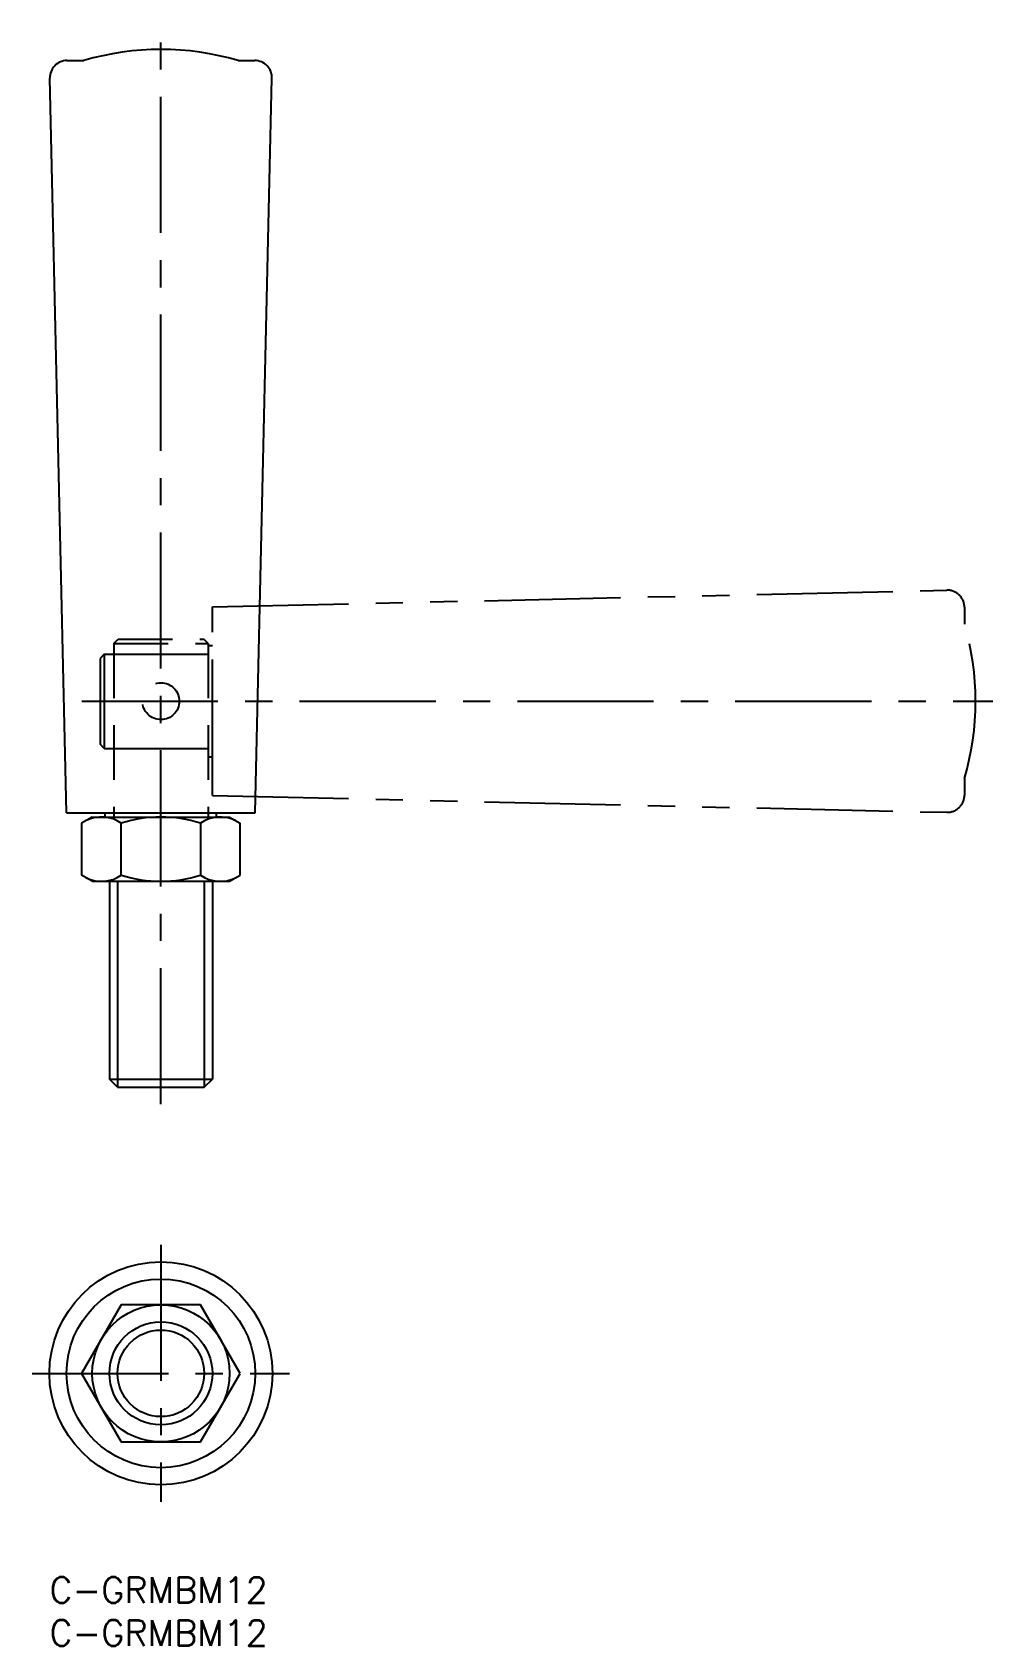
# Model space of a CAD drawing. Extents: x -2 to 110, y -8 to 180.
import ezdxf

# ---------------------------------------------------------------- set-up
doc = ezdxf.new("R2010")
doc.units = 0
doc.header["$LTSCALE"] = 0.5
for name, pattern in [('CENTER', [50.8, 31.75, -6.35, 6.35, -6.35]), ('DASHED', [19.05, 12.7, -6.35]), ('PHANTOM', [63.5, 31.75, -6.35, 6.35, -6.35, 6.35, -6.35])]:
    doc.linetypes.add(name, pattern=pattern)
doc.layers.get('0').update_dxf_attribs({"linetype": 'CONTINUOUS'})
doc.layers.add('CENTER', color=1, linetype='CENTER')
doc.styles.get("Standard").update_dxf_attribs({"font": 'txt.shx', "height": 3, "bigfont": 'bigfont.shx'})

# ---------------------------------------------------------------- blocks, each defined once
blk = doc.blocks.new('*U11')
at = {"color": 7, "linetype": 'CONTINUOUS'}
blk.add_text('C-GRMBM12', height=3, dxfattribs=at).set_placement((0, -3))
blk = doc.blocks.new('*U12')
at = {"color": 7, "linetype": 'CONTINUOUS'}
blk.add_text('C-GRMBM12', height=3, dxfattribs=at).set_placement((0, -8))

msp = doc.modelspace()

# ---------------------------------------------------------------- linework, layer by layer
at = {"color": 7, "linetype": 'CONTINUOUS'}
for p, q in [((2.05, 176.83), (4, 176.83)), ((22, 176.83), (23.95, 176.83)), ((2, 89.13), (0.05, 174.78)), ((24, 89.13), (25.95, 174.78)), ((2, 89.13), (24, 89.13)), ((5, 88.63), (3.76, 87.92)), ((5, 88.63), (21, 88.63)), ((6.5, 88.63), (6.5, 89.13)), ((19.5, 88.63), (19.5, 89.13)), ((21, 88.63), (22.24, 87.92)), ((3.76, 87.92), (3.76, 81.84)), ((8.38, 81.84), (8.38, 87.92)), ((17.62, 87.92), (17.62, 81.84)), ((22.24, 81.84), (22.24, 87.92)), ((5, 81.13), (3.76, 81.84)), ((5, 81.13), (21, 81.13)), ((7, 81.13), (7, 58.08)), ((19, 81.13), (19, 58.08)), ((21, 81.13), (22.24, 81.84)), ((7, 58.08), (19, 58.08)), ((7.95, 57.13), (7, 58.08)), ((7.95, 57.13), (18.05, 57.13)), ((18.05, 57.13), (19, 58.08)), ((8.38, 31.76), (3.76, 23.76)), ((17.62, 31.76), (8.38, 31.76)), ((22.24, 23.76), (17.62, 31.76)), ((3.76, 23.76), (8.38, 15.76)), ((17.62, 15.76), (22.24, 23.76)), ((8.38, 15.76), (17.62, 15.76))]:
    msp.add_line(p, q, dxfattribs=at)
at = {"color": 3, "linetype": 'PHANTOM'}
for p, q in [((19, 113.13), (104.65, 115.08)), ((19, 91.13), (19, 113.13)), ((106.7, 113.08), (106.7, 111.13)), ((6.4, 107.63), (5.9, 107.13)), ((6.4, 107.63), (18.5, 107.63)), ((6.4, 107.63), (6.4, 96.63)), ((18.5, 108.63), (19, 108.63)), ((5.9, 107.13), (5.9, 97.13)), ((6.4, 96.63), (5.9, 97.13)), ((6.4, 96.63), (18.5, 96.63)), ((18.5, 95.63), (19, 95.63)), ((106.7, 93.13), (106.7, 91.18)), ((19, 91.13), (104.65, 89.18))]:
    msp.add_line(p, q, dxfattribs=at)
at = {"color": 3, "linetype": 'DASHED'}
for p, q in [((7.5, 108.85), (8, 109.35)), ((8, 109.35), (18, 109.35)), ((18.5, 108.85), (18, 109.35)), ((7.5, 108.85), (7.5, 88.63)), ((7.5, 108.85), (18.5, 108.85)), ((18.5, 108.85), (18.5, 88.63))]:
    msp.add_line(p, q, dxfattribs=at)
at = {"color": 3, "linetype": 'CONTINUOUS'}
for p, q in [((7.95, 81.13), (7.95, 57.13)), ((18.05, 81.13), (18.05, 57.13))]:
    msp.add_line(p, q, dxfattribs=at)
at = {"color": 3, "linetype": 'DASHED'}
msp.add_circle((13, 102.13), 2.15, dxfattribs=at)
at = {"color": 7, "linetype": 'CONTINUOUS'}
for radius in [13, 11, 8, 6]:
    msp.add_circle((13, 23.76), radius, dxfattribs=at)
at = {"color": 3, "linetype": 'CONTINUOUS'}
msp.add_circle((13, 23.76), 5.05, dxfattribs=at)
at = {"color": 7, "linetype": 'CONTINUOUS'}
for centre, radius, start, end in [((13, 146.32), 31.81, 73.5665, 106.4335), ((2.05, 174.83), 2, 90, 181.3064), ((23.95, 174.83), 2, 358.6936, 90), ((6.07, 84.54), 4.09, 55.6158, 115.6158), ((13, 73.34), 15.29, 72.412, 107.588), ((19.93, 84.54), 4.09, 64.3842, 124.3842), ((6.07, 85.22), 4.09, 244.3842, 304.3842), ((13, 96.42), 15.29, 252.412, 287.588), ((19.93, 85.22), 4.09, 235.6158, 295.6158)]:
    msp.add_arc(centre, radius, start, end, dxfattribs=at)
at = {"color": 3, "linetype": 'PHANTOM'}
for centre, radius, start, end in [((104.7, 113.08), 2, 0, 91.3064), ((76.19, 102.13), 31.81, 343.5665, 16.4335), ((104.7, 91.18), 2, 268.6936, 0)]:
    msp.add_arc(centre, radius, start, end, dxfattribs=at)
at = {"layer": 'CENTER', "color": 1, "linetype": 'CENTER'}
for p, q in [((13, 55.13), (13, 180.13)), ((3.78, 102.13), (110, 102.13)), ((13, 38.76), (13, 8.76)), ((-2, 23.76), (28, 23.76))]:
    msp.add_line(p, q, dxfattribs=at)

# ---------------------------------------------------------------- block references
at = {"color": 7, "linetype": 'CONTINUOUS'}
for name in ['*U11', '*U12']:
    msp.add_blockref(name, (0, 0), dxfattribs=at)

doc.saveas('drawing.dxf')
